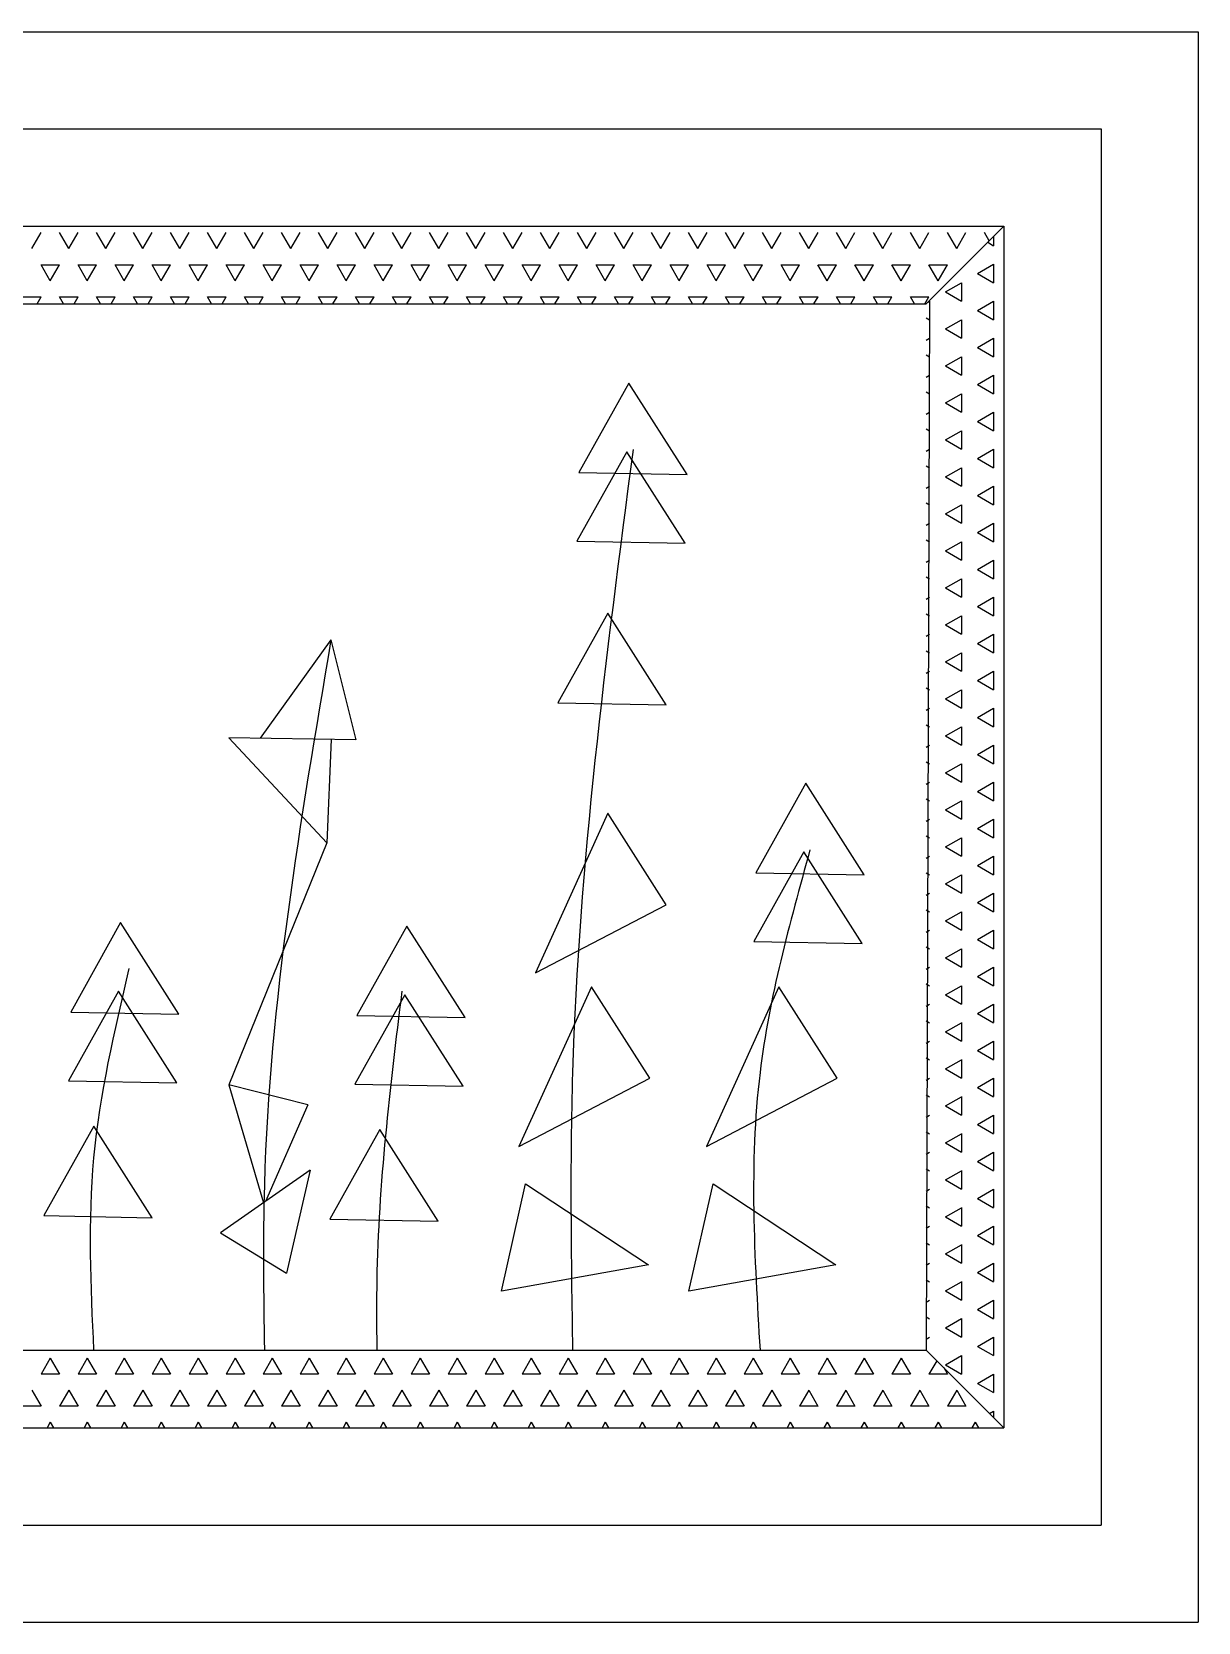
# Model space of a CAD drawing. Header units: inches. Extents: x 3 to 45, y 10.7 to 35.5.
# Drawn here: x 6.172 to 6.691, y 17.301 to 18.009 of the extents above; entities that cross this region are included whole.
import ezdxf

# ---------------------------------------------------------------- set-up
doc = ezdxf.new("R2010")
doc.units = ezdxf.units.IN
doc.header["$MEASUREMENT"] = 0
doc.layers.add('02', color=2, linetype='Continuous')
doc.layers.add('1', color=1, linetype='Continuous')

msp = doc.modelspace()

# ---------------------------------------------------------------- linework, layer by layer
at = {"layer": '02'}
for p, q in [((5.7078, 17.96569), (6.64802, 17.96569)), ((6.64802, 17.96569), (6.64802, 17.34459)), ((6.57026, 17.88793), (6.60482, 17.92249)), ((6.17232, 17.91243), (6.17644, 17.91955)), ((6.18878, 17.91243), (6.18466, 17.91955)), ((6.18878, 17.91243), (6.1929, 17.91955)), ((6.20523, 17.91243), (6.20112, 17.91955)), ((6.20524, 17.91243), (6.20936, 17.91955)), ((6.22169, 17.91243), (6.21758, 17.91955)), ((6.2217, 17.91243), (6.22582, 17.91955)), ((6.23815, 17.91243), (6.23404, 17.91955)), ((6.23816, 17.91243), (6.24228, 17.91955)), ((6.25461, 17.91243), (6.2505, 17.91955)), ((6.25462, 17.91243), (6.25874, 17.91955)), ((6.27107, 17.91243), (6.26696, 17.91955)), ((6.27108, 17.91243), (6.27519, 17.91955)), ((6.28753, 17.91243), (6.28342, 17.91955)), ((6.28754, 17.91243), (6.29165, 17.91955)), ((6.30399, 17.91243), (6.29988, 17.91955)), ((6.304, 17.91243), (6.30811, 17.91955)), ((6.32045, 17.91243), (6.31633, 17.91955)), ((6.32046, 17.91243), (6.32457, 17.91955)), ((6.33691, 17.91243), (6.33279, 17.91955)), ((6.33692, 17.91243), (6.34103, 17.91955)), ((6.35337, 17.91243), (6.34925, 17.91955)), ((6.35338, 17.91243), (6.35749, 17.91955)), ((6.36983, 17.91243), (6.36571, 17.91955)), ((6.36983, 17.91243), (6.37395, 17.91955)), ((6.38629, 17.91243), (6.38217, 17.91955)), ((6.38629, 17.91243), (6.39041, 17.91955)), ((6.40275, 17.91243), (6.39863, 17.91955)), ((6.40275, 17.91243), (6.40687, 17.91955)), ((6.4192, 17.91243), (6.41509, 17.91955)), ((6.41921, 17.91243), (6.42333, 17.91955)), ((6.43566, 17.91243), (6.43155, 17.91955)), ((6.43567, 17.91243), (6.43979, 17.91955)), ((6.45212, 17.91243), (6.44801, 17.91955)), ((6.45213, 17.91243), (6.45625, 17.91955)), ((6.46858, 17.91243), (6.46447, 17.91955)), ((6.46859, 17.91243), (6.4727, 17.91955)), ((6.48504, 17.91243), (6.48093, 17.91955)), ((6.48505, 17.91243), (6.48916, 17.91955)), ((6.5015, 17.91243), (6.49739, 17.91955)), ((6.50151, 17.91243), (6.50562, 17.91955)), ((6.51796, 17.91243), (6.51384, 17.91955)), ((6.51797, 17.91243), (6.52208, 17.91955)), ((6.53442, 17.91243), (6.5303, 17.91955)), ((6.53443, 17.91243), (6.53854, 17.91955)), ((6.55088, 17.91243), (6.54676, 17.91955)), ((6.55089, 17.91243), (6.555, 17.91955)), ((6.56734, 17.91243), (6.56322, 17.91955)), ((6.56735, 17.91243), (6.57146, 17.91955)), ((6.5838, 17.91243), (6.57968, 17.91955)), ((6.5838, 17.91243), (6.58792, 17.91955)), ((6.59824, 17.91591), (6.59614, 17.91955)), ((6.59757, 17.91524), (6.60018, 17.91373)), ((6.60018, 17.91786), (6.60018, 17.91374)), ((6.18055, 17.89817), (6.17643, 17.9053)), ((6.17644, 17.90529), (6.18467, 17.90529)), ((6.18055, 17.89817), (6.18467, 17.9053)), ((6.19701, 17.89817), (6.19289, 17.9053)), ((6.19289, 17.90529), (6.20112, 17.90529)), ((6.19701, 17.89817), (6.20113, 17.9053)), ((6.21346, 17.89817), (6.20935, 17.9053)), ((6.20935, 17.90529), (6.21758, 17.90529)), ((6.21347, 17.89817), (6.21759, 17.9053)), ((6.22992, 17.89817), (6.22581, 17.9053)), ((6.22581, 17.90529), (6.23404, 17.90529)), ((6.22993, 17.89817), (6.23405, 17.9053)), ((6.24638, 17.89817), (6.24227, 17.9053)), ((6.24227, 17.90529), (6.2505, 17.90529)), ((6.24639, 17.89817), (6.25051, 17.9053)), ((6.26284, 17.89817), (6.25873, 17.9053)), ((6.25873, 17.90529), (6.26696, 17.90529)), ((6.26285, 17.89817), (6.26696, 17.9053)), ((6.2793, 17.89817), (6.27519, 17.9053)), ((6.27519, 17.90529), (6.28342, 17.90529)), ((6.27931, 17.89817), (6.28342, 17.9053)), ((6.29576, 17.89817), (6.29165, 17.9053)), ((6.29165, 17.90529), (6.29988, 17.90529)), ((6.29577, 17.89817), (6.29988, 17.9053)), ((6.31222, 17.89817), (6.3081, 17.9053)), ((6.30811, 17.90529), (6.31634, 17.90529)), ((6.31223, 17.89817), (6.31634, 17.9053)), ((6.32868, 17.89817), (6.32456, 17.9053)), ((6.32457, 17.90529), (6.3328, 17.90529)), ((6.32869, 17.89817), (6.3328, 17.9053)), ((6.34514, 17.89817), (6.34102, 17.9053)), ((6.34103, 17.90529), (6.34926, 17.90529)), ((6.34515, 17.89817), (6.34926, 17.9053)), ((6.3616, 17.89817), (6.35748, 17.9053)), ((6.35749, 17.90529), (6.36572, 17.90529)), ((6.36161, 17.89817), (6.36572, 17.9053)), ((6.37806, 17.89817), (6.37394, 17.9053)), ((6.37395, 17.90529), (6.38218, 17.90529)), ((6.37806, 17.89817), (6.38218, 17.9053)), ((6.39452, 17.89817), (6.3904, 17.9053)), ((6.39041, 17.90529), (6.39863, 17.90529)), ((6.39452, 17.89817), (6.39864, 17.9053)), ((6.41097, 17.89817), (6.40686, 17.9053)), ((6.40686, 17.90529), (6.41509, 17.90529)), ((6.41098, 17.89817), (6.4151, 17.9053)), ((6.42743, 17.89817), (6.42332, 17.9053)), ((6.42332, 17.90529), (6.43155, 17.90529)), ((6.42744, 17.89817), (6.43156, 17.9053)), ((6.44389, 17.89817), (6.43978, 17.9053)), ((6.43978, 17.90529), (6.44801, 17.90529)), ((6.4439, 17.89817), (6.44802, 17.9053)), ((6.46035, 17.89817), (6.45624, 17.9053)), ((6.45624, 17.90529), (6.46447, 17.90529)), ((6.46036, 17.89817), (6.46448, 17.9053)), ((6.47681, 17.89817), (6.4727, 17.9053)), ((6.4727, 17.90529), (6.48093, 17.90529)), ((6.47682, 17.89817), (6.48093, 17.9053)), ((6.49327, 17.89817), (6.48916, 17.9053)), ((6.48916, 17.90529), (6.49739, 17.90529)), ((6.49328, 17.89817), (6.49739, 17.9053)), ((6.50973, 17.89817), (6.50562, 17.9053)), ((6.50562, 17.90529), (6.51385, 17.90529)), ((6.50974, 17.89817), (6.51385, 17.9053)), ((6.52619, 17.89817), (6.52207, 17.9053)), ((6.52208, 17.90529), (6.53031, 17.90529)), ((6.5262, 17.89817), (6.53031, 17.9053)), ((6.54265, 17.89817), (6.53853, 17.9053)), ((6.53854, 17.90529), (6.54677, 17.90529)), ((6.54266, 17.89817), (6.54677, 17.9053)), ((6.55911, 17.89817), (6.55499, 17.9053)), ((6.555, 17.90529), (6.56323, 17.90529)), ((6.55912, 17.89817), (6.56323, 17.9053)), ((6.57557, 17.89817), (6.57145, 17.9053)), ((6.57146, 17.90529), (6.57969, 17.90529)), ((6.57557, 17.89817), (6.57969, 17.9053)), ((6.59305, 17.90139), (6.60018, 17.89727)), ((6.59306, 17.90139), (6.60019, 17.9055)), ((6.60018, 17.90551), (6.60018, 17.89728)), ((6.5788, 17.89316), (6.58593, 17.88904)), ((6.57881, 17.89316), (6.58593, 17.89727)), ((6.58593, 17.89728), (6.58593, 17.88905)), ((5.78556, 17.88793), (6.57026, 17.88793)), ((6.16821, 17.89104), (6.17644, 17.89104)), ((6.17464, 17.88793), (6.17644, 17.89105)), ((6.18646, 17.88793), (6.18466, 17.89105)), ((6.18467, 17.89104), (6.19289, 17.89104)), ((6.1911, 17.88793), (6.1929, 17.89105)), ((6.20292, 17.88793), (6.20112, 17.89105)), ((6.20112, 17.89104), (6.20935, 17.89104)), ((6.20756, 17.88793), (6.20936, 17.89105)), ((6.21938, 17.88793), (6.21758, 17.89105)), ((6.21758, 17.89104), (6.22581, 17.89104)), ((6.22402, 17.88793), (6.22582, 17.89105)), ((6.23584, 17.88793), (6.23404, 17.89105)), ((6.23404, 17.89104), (6.24227, 17.89104)), ((6.24048, 17.88793), (6.24228, 17.89105)), ((6.2523, 17.88793), (6.2505, 17.89105)), ((6.2505, 17.89104), (6.25873, 17.89104)), ((6.25694, 17.88793), (6.25874, 17.89105)), ((6.26875, 17.88793), (6.26696, 17.89105)), ((6.26696, 17.89104), (6.27519, 17.89104)), ((6.2734, 17.88793), (6.27519, 17.89105)), ((6.28521, 17.88793), (6.28342, 17.89105)), ((6.28342, 17.89104), (6.29165, 17.89104)), ((6.28986, 17.88793), (6.29165, 17.89105)), ((6.30167, 17.88793), (6.29988, 17.89105)), ((6.29988, 17.89104), (6.30811, 17.89104)), ((6.30631, 17.88793), (6.30811, 17.89105)), ((6.31813, 17.88793), (6.31633, 17.89105)), ((6.31634, 17.89104), (6.32457, 17.89104)), ((6.32277, 17.88793), (6.32457, 17.89105)), ((6.33459, 17.88793), (6.33279, 17.89105)), ((6.3328, 17.89104), (6.34103, 17.89104)), ((6.33923, 17.88793), (6.34103, 17.89105)), ((6.35105, 17.88793), (6.34925, 17.89105)), ((6.34926, 17.89104), (6.35749, 17.89104)), ((6.35569, 17.88793), (6.35749, 17.89105)), ((6.36751, 17.88793), (6.36571, 17.89105)), ((6.36572, 17.89104), (6.37395, 17.89104)), ((6.37215, 17.88793), (6.37395, 17.89105)), ((6.38397, 17.88793), (6.38217, 17.89105)), ((6.38218, 17.89104), (6.39041, 17.89104)), ((6.38861, 17.88793), (6.39041, 17.89105)), ((6.40043, 17.88793), (6.39863, 17.89105)), ((6.39863, 17.89104), (6.40686, 17.89104)), ((6.40507, 17.88793), (6.40687, 17.89105)), ((6.41689, 17.88793), (6.41509, 17.89105)), ((6.41509, 17.89104), (6.42332, 17.89104)), ((6.42153, 17.88793), (6.42333, 17.89105)), ((6.43335, 17.88793), (6.43155, 17.89105)), ((6.43155, 17.89104), (6.43978, 17.89104)), ((6.43799, 17.88793), (6.43979, 17.89105)), ((6.44981, 17.88793), (6.44801, 17.89105)), ((6.44801, 17.89104), (6.45624, 17.89104)), ((6.45445, 17.88793), (6.45625, 17.89105)), ((6.46627, 17.88793), (6.46447, 17.89105)), ((6.46447, 17.89104), (6.4727, 17.89104)), ((6.47091, 17.88793), (6.4727, 17.89105)), ((6.48272, 17.88793), (6.48093, 17.89105)), ((6.48093, 17.89104), (6.48916, 17.89104)), ((6.48737, 17.88793), (6.48916, 17.89105)), ((6.49918, 17.88793), (6.49739, 17.89105)), ((6.49739, 17.89104), (6.50562, 17.89104)), ((6.50382, 17.88793), (6.50562, 17.89105)), ((6.51564, 17.88793), (6.51384, 17.89105)), ((6.51385, 17.89104), (6.52208, 17.89104)), ((6.52028, 17.88793), (6.52208, 17.89105)), ((6.5321, 17.88793), (6.5303, 17.89105)), ((6.53031, 17.89104), (6.53854, 17.89104)), ((6.53674, 17.88793), (6.53854, 17.89105)), ((6.54856, 17.88793), (6.54676, 17.89105)), ((6.54677, 17.89104), (6.555, 17.89104)), ((6.5532, 17.88793), (6.555, 17.89105)), ((6.56502, 17.88793), (6.56322, 17.89105)), ((6.56323, 17.89104), (6.57146, 17.89104)), ((6.56966, 17.88793), (6.57146, 17.89105)), ((6.57168, 17.88905), (6.57026, 17.42235)), ((6.57095, 17.88862), (6.57168, 17.88904)), ((6.59306, 17.88493), (6.60019, 17.88904)), ((6.60018, 17.88905), (6.60018, 17.88082)), ((6.57026, 17.88163), (6.57167, 17.88081)), ((6.57881, 17.8767), (6.58593, 17.88081)), ((6.58593, 17.88082), (6.58593, 17.87259)), ((6.59305, 17.88493), (6.60018, 17.88081)), ((6.57026, 17.87176), (6.57168, 17.87258)), ((6.5788, 17.8767), (6.58593, 17.87258)), ((6.59306, 17.86847), (6.60019, 17.87258)), ((6.60018, 17.87259), (6.60018, 17.86436)), ((6.57026, 17.86517), (6.57167, 17.86435)), ((6.59305, 17.86847), (6.60018, 17.86435)), ((6.5788, 17.86024), (6.58593, 17.85612)), ((6.57881, 17.86024), (6.58593, 17.86435)), ((6.58593, 17.86436), (6.58593, 17.85613)), ((6.43794, 17.85265), (6.41571, 17.81285)), ((6.46388, 17.81192), (6.43794, 17.85265)), ((6.57026, 17.8553), (6.57168, 17.85612)), ((6.59305, 17.85201), (6.60018, 17.84789)), ((6.59306, 17.85201), (6.60019, 17.85612)), ((6.60018, 17.85613), (6.60018, 17.8479)), ((6.57026, 17.84871), (6.57167, 17.84789)), ((6.5788, 17.84378), (6.58593, 17.83967)), ((6.57881, 17.84378), (6.58593, 17.84789)), ((6.58593, 17.8479), (6.58593, 17.83967)), ((6.57026, 17.83884), (6.57168, 17.83967)), ((6.59306, 17.83555), (6.60019, 17.83967)), ((6.60018, 17.83967), (6.60018, 17.83144)), ((6.57026, 17.83225), (6.57167, 17.83144)), ((6.57881, 17.82732), (6.58593, 17.83144)), ((6.58593, 17.83144), (6.58593, 17.82321)), ((6.59305, 17.83555), (6.60018, 17.83144)), ((6.43702, 17.8221), (6.41478, 17.7823)), ((6.46295, 17.78137), (6.43702, 17.8221)), ((6.57026, 17.82238), (6.57168, 17.82321)), ((6.5788, 17.82732), (6.58593, 17.82321)), ((6.59306, 17.81909), (6.60019, 17.82321)), ((6.60018, 17.82321), (6.60018, 17.81498)), ((6.57026, 17.81579), (6.57167, 17.81498)), ((6.57881, 17.81086), (6.58593, 17.81498)), ((6.58593, 17.81498), (6.58593, 17.80675)), ((6.59305, 17.81909), (6.60018, 17.81498)), ((6.41571, 17.81285), (6.46388, 17.81192)), ((6.5788, 17.81086), (6.58593, 17.80675)), ((6.57026, 17.80593), (6.57168, 17.80675)), ((6.59305, 17.80263), (6.60018, 17.79852)), ((6.59306, 17.80263), (6.60019, 17.80675)), ((6.60018, 17.80675), (6.60018, 17.79852)), ((6.57026, 17.79933), (6.57167, 17.79852)), ((6.5788, 17.7944), (6.58593, 17.79029)), ((6.57881, 17.7944), (6.58593, 17.79852)), ((6.58593, 17.79852), (6.58593, 17.79029)), ((6.57026, 17.78947), (6.57168, 17.79029)), ((6.59306, 17.78617), (6.60019, 17.79029)), ((6.60018, 17.79029), (6.60018, 17.78206)), ((6.41478, 17.7823), (6.46295, 17.78137)), ((6.57026, 17.78287), (6.57167, 17.78206)), ((6.57881, 17.77794), (6.58593, 17.78206)), ((6.58593, 17.78206), (6.58593, 17.77384)), ((6.59305, 17.78617), (6.60018, 17.78206)), ((6.57026, 17.77301), (6.57168, 17.77383)), ((6.5788, 17.77794), (6.58593, 17.77383)), ((6.59306, 17.76971), (6.60019, 17.77383)), ((6.60018, 17.77384), (6.60018, 17.76561)), ((6.57026, 17.76642), (6.57167, 17.7656)), ((6.57881, 17.76148), (6.58593, 17.7656)), ((6.58593, 17.76561), (6.58593, 17.75738)), ((6.59305, 17.76971), (6.60018, 17.7656)), ((6.5788, 17.76148), (6.58593, 17.75737)), ((6.57026, 17.75655), (6.57168, 17.75737)), ((6.59305, 17.75325), (6.60018, 17.74914)), ((6.59306, 17.75325), (6.60019, 17.75737)), ((6.60018, 17.75738), (6.60018, 17.74915)), ((6.42854, 17.75022), (6.40631, 17.71042)), ((6.45448, 17.70949), (6.42854, 17.75022)), ((6.57026, 17.74996), (6.57167, 17.74914)), ((6.5788, 17.74502), (6.58593, 17.74091)), ((6.57881, 17.74502), (6.58593, 17.74914)), ((6.58593, 17.74915), (6.58593, 17.74092)), ((6.30542, 17.73835), (6.27392, 17.69462)), ((6.30542, 17.73835), (6.31653, 17.69392)), ((6.57026, 17.74009), (6.57168, 17.74091)), ((6.59306, 17.7368), (6.60019, 17.74091)), ((6.60018, 17.74092), (6.60018, 17.73269)), ((6.57026, 17.7335), (6.57167, 17.73268)), ((6.57881, 17.72857), (6.58593, 17.73268)), ((6.58593, 17.73269), (6.58593, 17.72446)), ((6.59305, 17.7368), (6.60018, 17.73268)), ((6.57026, 17.72363), (6.57168, 17.72445)), ((6.5788, 17.72857), (6.58593, 17.72445)), ((6.59306, 17.72034), (6.60019, 17.72445)), ((6.60018, 17.72446), (6.60018, 17.71623)), ((6.57026, 17.71704), (6.57167, 17.71622)), ((6.57881, 17.71211), (6.58593, 17.71622)), ((6.58593, 17.71623), (6.58593, 17.708)), ((6.59305, 17.72034), (6.60018, 17.71622)), ((6.40631, 17.71042), (6.45448, 17.70949)), ((6.5788, 17.71211), (6.58593, 17.70799)), ((6.57026, 17.70717), (6.57168, 17.70799)), ((6.59305, 17.70388), (6.60018, 17.69976)), ((6.59306, 17.70388), (6.60019, 17.70799)), ((6.60018, 17.708), (6.60018, 17.69977)), ((6.26003, 17.69484), (6.3035, 17.64814)), ((6.31653, 17.69392), (6.26003, 17.69484)), ((6.57026, 17.70058), (6.57167, 17.69976)), ((6.5788, 17.69565), (6.58593, 17.69153)), ((6.57881, 17.69565), (6.58593, 17.69976)), ((6.58593, 17.69977), (6.58593, 17.69154)), ((6.30547, 17.6941), (6.3035, 17.64814)), ((6.57026, 17.69071), (6.57168, 17.69153)), ((6.59306, 17.68742), (6.60019, 17.69153)), ((6.60018, 17.69154), (6.60018, 17.68331)), ((6.57026, 17.68412), (6.57167, 17.6833)), ((6.57881, 17.67919), (6.58593, 17.6833)), ((6.58593, 17.68331), (6.58593, 17.67508)), ((6.59305, 17.68742), (6.60018, 17.6833)), ((6.51667, 17.67461), (6.49444, 17.6348)), ((6.54261, 17.63388), (6.51667, 17.67461)), ((6.57026, 17.67425), (6.57168, 17.67507)), ((6.5788, 17.67919), (6.58593, 17.67507)), ((6.59306, 17.67096), (6.60019, 17.67507)), ((6.60018, 17.67508), (6.60018, 17.66685)), ((6.57026, 17.66766), (6.57167, 17.66684)), ((6.57881, 17.66273), (6.58593, 17.66684)), ((6.58593, 17.66685), (6.58593, 17.65862)), ((6.59305, 17.67096), (6.60018, 17.66684)), ((6.42863, 17.66127), (6.39641, 17.59025)), ((6.45456, 17.62054), (6.42863, 17.66127)), ((6.5788, 17.66273), (6.58593, 17.65861)), ((6.57026, 17.65779), (6.57168, 17.65861)), ((6.59305, 17.6545), (6.60018, 17.65038)), ((6.59306, 17.6545), (6.60019, 17.65861)), ((6.60018, 17.65862), (6.60018, 17.65039)), ((6.3035, 17.64814), (6.26003, 17.54039)), ((6.57026, 17.6512), (6.57167, 17.65038)), ((6.5788, 17.64627), (6.58593, 17.64215)), ((6.57881, 17.64627), (6.58593, 17.65038)), ((6.58593, 17.65039), (6.58593, 17.64216)), ((6.51575, 17.64406), (6.49351, 17.60426)), ((6.54168, 17.60333), (6.51575, 17.64406)), ((6.57026, 17.64133), (6.57168, 17.64216)), ((6.59306, 17.63804), (6.60019, 17.64216)), ((6.60018, 17.64216), (6.60018, 17.63393)), ((6.49444, 17.6348), (6.54261, 17.63388)), ((6.57026, 17.63474), (6.57167, 17.63393)), ((6.57881, 17.62981), (6.58593, 17.63393)), ((6.58593, 17.63393), (6.58593, 17.6257)), ((6.59305, 17.63804), (6.60018, 17.63393)), ((6.57026, 17.62487), (6.57168, 17.6257)), ((6.5788, 17.62981), (6.58593, 17.6257)), ((6.59306, 17.62158), (6.60019, 17.6257)), ((6.60018, 17.6257), (6.60018, 17.61747)), ((6.39641, 17.59025), (6.45456, 17.62054)), ((6.57026, 17.61828), (6.57167, 17.61747)), ((6.57881, 17.61335), (6.58593, 17.61747)), ((6.58593, 17.61747), (6.58593, 17.60924)), ((6.59305, 17.62158), (6.60018, 17.61747)), ((6.21185, 17.61259), (6.18962, 17.57278)), ((6.23779, 17.57186), (6.21185, 17.61259)), ((6.33915, 17.61106), (6.31692, 17.57126)), ((6.36509, 17.57033), (6.33915, 17.61106)), ((6.5788, 17.61335), (6.58593, 17.60924)), ((6.49351, 17.60426), (6.54168, 17.60333)), ((6.57026, 17.60842), (6.57168, 17.60924)), ((6.59305, 17.60512), (6.60018, 17.60101)), ((6.59306, 17.60512), (6.60019, 17.60924)), ((6.60018, 17.60924), (6.60018, 17.60101)), ((6.57026, 17.60182), (6.57167, 17.60101)), ((6.5788, 17.59689), (6.58593, 17.59278)), ((6.57881, 17.59689), (6.58593, 17.60101)), ((6.58593, 17.60101), (6.58593, 17.59278)), ((6.57026, 17.59196), (6.57168, 17.59278)), ((6.59305, 17.58866), (6.60018, 17.58455)), ((6.59306, 17.58866), (6.60019, 17.59278)), ((6.60018, 17.59278), (6.60018, 17.58455)), ((6.21093, 17.58204), (6.1887, 17.54224)), ((6.23687, 17.54131), (6.21093, 17.58204)), ((6.42127, 17.58407), (6.38906, 17.51305)), ((6.44721, 17.54334), (6.42127, 17.58407)), ((6.50469, 17.58407), (6.47248, 17.51305)), ((6.53062, 17.54334), (6.50469, 17.58407)), ((6.57026, 17.58536), (6.57167, 17.58455)), ((6.57881, 17.58043), (6.58593, 17.58455)), ((6.58593, 17.58455), (6.58593, 17.57632)), ((6.33822, 17.58051), (6.31599, 17.54071)), ((6.36416, 17.53979), (6.33822, 17.58051)), ((6.57026, 17.5755), (6.57168, 17.57632)), ((6.5788, 17.58043), (6.58593, 17.57632)), ((6.59306, 17.5722), (6.60019, 17.57632)), ((6.60018, 17.57632), (6.60018, 17.5681)), ((6.18962, 17.57278), (6.23779, 17.57186)), ((6.31692, 17.57126), (6.36509, 17.57033)), ((6.57026, 17.5689), (6.57167, 17.56809)), ((6.57881, 17.56397), (6.58593, 17.56809)), ((6.58593, 17.5681), (6.58593, 17.55987)), ((6.59305, 17.5722), (6.60018, 17.56809)), ((6.5788, 17.56397), (6.58593, 17.55986)), ((6.57026, 17.55904), (6.57168, 17.55986)), ((6.59305, 17.55574), (6.60018, 17.55163)), ((6.59306, 17.55574), (6.60019, 17.55986)), ((6.60018, 17.55987), (6.60018, 17.55164)), ((6.57026, 17.55245), (6.57167, 17.55163)), ((6.5788, 17.54751), (6.58593, 17.5434)), ((6.57881, 17.54751), (6.58593, 17.55163)), ((6.58593, 17.55164), (6.58593, 17.54341)), ((6.1887, 17.54224), (6.23687, 17.54131)), ((6.26003, 17.54039), (6.27535, 17.48793)), ((6.29518, 17.53156), (6.26003, 17.54039)), ((6.31599, 17.54071), (6.36416, 17.53979)), ((6.38906, 17.51305), (6.44721, 17.54334)), ((6.47248, 17.51305), (6.53062, 17.54334)), ((6.57026, 17.54258), (6.57168, 17.5434)), ((6.59305, 17.53928), (6.60018, 17.53517)), ((6.59306, 17.53929), (6.60019, 17.5434)), ((6.60018, 17.54341), (6.60018, 17.53518)), ((6.57026, 17.53599), (6.57167, 17.53517)), ((6.57881, 17.53106), (6.58593, 17.53517)), ((6.58593, 17.53518), (6.58593, 17.52695)), ((6.29518, 17.53156), (6.27624, 17.48855)), ((6.57026, 17.52612), (6.57168, 17.52694)), ((6.5788, 17.53106), (6.58593, 17.52694)), ((6.59306, 17.52283), (6.60019, 17.52694)), ((6.60018, 17.52695), (6.60018, 17.51872)), ((6.19987, 17.52205), (6.17764, 17.48225)), ((6.22581, 17.48132), (6.19987, 17.52205)), ((6.32716, 17.52052), (6.30493, 17.48072)), ((6.3531, 17.47979), (6.32716, 17.52052)), ((6.57026, 17.51953), (6.57167, 17.51871)), ((6.57881, 17.5146), (6.58593, 17.51871)), ((6.58593, 17.51872), (6.58593, 17.51049)), ((6.59305, 17.52283), (6.60018, 17.51871)), ((6.5788, 17.5146), (6.58593, 17.51048)), ((6.57026, 17.50966), (6.57168, 17.51048)), ((6.59305, 17.50637), (6.60018, 17.50225)), ((6.59306, 17.50637), (6.60019, 17.51048)), ((6.60018, 17.51049), (6.60018, 17.50226)), ((6.29615, 17.50243), (6.25632, 17.47466)), ((6.29615, 17.50243), (6.28563, 17.45664)), ((6.57026, 17.50307), (6.57167, 17.50225)), ((6.5788, 17.49814), (6.58593, 17.49402)), ((6.57881, 17.49814), (6.58593, 17.50225)), ((6.58593, 17.50226), (6.58593, 17.49403)), ((6.38125, 17.44865), (6.39199, 17.49646)), ((6.39199, 17.49646), (6.44666, 17.46036)), ((6.46466, 17.44865), (6.4754, 17.49646)), ((6.4754, 17.49646), (6.53008, 17.46036)), ((6.57026, 17.4932), (6.57168, 17.49402)), ((6.59305, 17.48991), (6.60018, 17.48579)), ((6.59306, 17.48991), (6.60019, 17.49402)), ((6.60018, 17.49403), (6.60018, 17.4858)), ((6.57026, 17.48661), (6.57167, 17.48579)), ((6.57881, 17.48168), (6.58593, 17.48579)), ((6.58593, 17.4858), (6.58593, 17.47757)), ((6.17764, 17.48225), (6.22581, 17.48132)), ((6.30493, 17.48072), (6.3531, 17.47979)), ((6.57026, 17.47674), (6.57168, 17.47756)), ((6.5788, 17.48168), (6.58593, 17.47756)), ((6.59306, 17.47345), (6.60019, 17.47756)), ((6.60018, 17.47757), (6.60018, 17.46934)), ((6.25632, 17.47466), (6.28563, 17.45664)), ((6.57026, 17.47015), (6.57167, 17.46933)), ((6.57881, 17.46522), (6.58593, 17.46933)), ((6.58593, 17.46934), (6.58593, 17.46111)), ((6.59305, 17.47345), (6.60018, 17.46933)), ((6.5788, 17.46522), (6.58593, 17.4611)), ((6.44666, 17.46036), (6.38125, 17.44865)), ((6.53008, 17.46036), (6.46466, 17.44865)), ((6.57026, 17.46028), (6.57168, 17.4611)), ((6.59305, 17.45699), (6.60018, 17.45287)), ((6.59306, 17.45699), (6.60019, 17.4611)), ((6.60018, 17.46111), (6.60018, 17.45288)), ((6.57026, 17.45369), (6.57167, 17.45287)), ((6.5788, 17.44876), (6.58593, 17.44464)), ((6.57881, 17.44876), (6.58593, 17.45287)), ((6.58593, 17.45288), (6.58593, 17.44465)), ((6.57026, 17.44382), (6.57168, 17.44464)), ((6.59305, 17.44053), (6.60018, 17.43641)), ((6.59306, 17.44053), (6.60019, 17.44464)), ((6.60018, 17.44465), (6.60018, 17.43642)), ((6.57026, 17.43723), (6.57167, 17.43641)), ((6.57881, 17.4323), (6.58593, 17.43642)), ((6.58593, 17.43642), (6.58593, 17.42819)), ((6.57026, 17.42736), (6.57168, 17.42819)), ((6.5788, 17.4323), (6.58593, 17.42819)), ((6.59306, 17.42407), (6.60019, 17.42819)), ((6.60018, 17.42819), (6.60018, 17.41996)), ((5.78556, 17.42235), (6.57026, 17.42235)), ((6.18055, 17.41881), (6.17644, 17.41168)), ((6.18055, 17.41881), (6.18466, 17.41168)), ((6.19701, 17.41881), (6.1929, 17.41168)), ((6.19701, 17.41881), (6.20112, 17.41168)), ((6.21347, 17.41881), (6.20936, 17.41168)), ((6.21346, 17.41881), (6.21758, 17.41168)), ((6.22993, 17.41881), (6.22582, 17.41168)), ((6.22992, 17.41881), (6.23404, 17.41168)), ((6.24639, 17.41881), (6.24228, 17.41168)), ((6.24638, 17.41881), (6.2505, 17.41168)), ((6.26285, 17.41881), (6.25874, 17.41168)), ((6.26284, 17.41881), (6.26696, 17.41168)), ((6.27931, 17.41881), (6.27519, 17.41168)), ((6.2793, 17.41881), (6.28342, 17.41168)), ((6.29577, 17.41881), (6.29165, 17.41168)), ((6.29576, 17.41881), (6.29988, 17.41168)), ((6.31223, 17.41881), (6.30811, 17.41168)), ((6.31222, 17.41881), (6.31633, 17.41168)), ((6.32869, 17.41881), (6.32457, 17.41168)), ((6.32868, 17.41881), (6.33279, 17.41168)), ((6.34515, 17.41881), (6.34103, 17.41168)), ((6.34514, 17.41881), (6.34925, 17.41168)), ((6.36161, 17.41881), (6.35749, 17.41168)), ((6.3616, 17.41881), (6.36571, 17.41168)), ((6.37806, 17.41881), (6.37395, 17.41168)), ((6.37806, 17.41881), (6.38217, 17.41168)), ((6.39452, 17.41881), (6.39041, 17.41168)), ((6.39452, 17.41881), (6.39863, 17.41168)), ((6.41098, 17.41881), (6.40687, 17.41168)), ((6.41097, 17.41881), (6.41509, 17.41168)), ((6.42744, 17.41881), (6.42333, 17.41168)), ((6.42743, 17.41881), (6.43155, 17.41168)), ((6.4439, 17.41881), (6.43979, 17.41168)), ((6.44389, 17.41881), (6.44801, 17.41168)), ((6.46036, 17.41881), (6.45625, 17.41168)), ((6.46035, 17.41881), (6.46447, 17.41168)), ((6.47682, 17.41881), (6.4727, 17.41168)), ((6.47681, 17.41881), (6.48093, 17.41168)), ((6.49328, 17.41881), (6.48916, 17.41168)), ((6.49327, 17.41881), (6.49739, 17.41168)), ((6.50974, 17.41881), (6.50562, 17.41168)), ((6.50973, 17.41881), (6.51384, 17.41168)), ((6.5262, 17.41881), (6.52208, 17.41168)), ((6.52619, 17.41881), (6.5303, 17.41168)), ((6.54266, 17.41881), (6.53854, 17.41168)), ((6.54265, 17.41881), (6.54676, 17.41168)), ((6.55912, 17.41881), (6.555, 17.41168)), ((6.55911, 17.41881), (6.56322, 17.41168)), ((6.57026, 17.42235), (6.60482, 17.38779)), ((6.57881, 17.41584), (6.58593, 17.41996)), ((6.58593, 17.41996), (6.58593, 17.41173)), ((6.59305, 17.42407), (6.60018, 17.41996)), ((6.18467, 17.41168), (6.17644, 17.41168)), ((6.20112, 17.41168), (6.19289, 17.41168)), ((6.21758, 17.41168), (6.20935, 17.41168)), ((6.23404, 17.41168), (6.22581, 17.41168)), ((6.2505, 17.41168), (6.24227, 17.41168)), ((6.26696, 17.41168), (6.25873, 17.41168)), ((6.28342, 17.41168), (6.27519, 17.41168)), ((6.29988, 17.41168), (6.29165, 17.41168)), ((6.31634, 17.41168), (6.30811, 17.41168)), ((6.3328, 17.41168), (6.32457, 17.41168)), ((6.34926, 17.41168), (6.34103, 17.41168)), ((6.36572, 17.41168), (6.35749, 17.41168)), ((6.38218, 17.41168), (6.37395, 17.41168)), ((6.39863, 17.41168), (6.39041, 17.41168)), ((6.41509, 17.41168), (6.40686, 17.41168)), ((6.43155, 17.41168), (6.42332, 17.41168)), ((6.44801, 17.41168), (6.43978, 17.41168)), ((6.46447, 17.41168), (6.45624, 17.41168)), ((6.48093, 17.41168), (6.4727, 17.41168)), ((6.49739, 17.41168), (6.48916, 17.41168)), ((6.51385, 17.41168), (6.50562, 17.41168)), ((6.53031, 17.41168), (6.52208, 17.41168)), ((6.54677, 17.41168), (6.53854, 17.41168)), ((6.56323, 17.41168), (6.555, 17.41168)), ((6.57492, 17.41768), (6.57146, 17.41168)), ((6.57969, 17.41168), (6.57146, 17.41168)), ((6.57799, 17.41462), (6.57968, 17.41168)), ((6.5788, 17.41584), (6.58593, 17.41173)), ((6.59306, 17.40761), (6.60019, 17.41173)), ((6.60018, 17.41173), (6.60018, 17.4035)), ((6.59305, 17.40761), (6.60018, 17.4035)), ((6.17232, 17.40456), (6.17643, 17.39743)), ((6.18878, 17.40456), (6.18467, 17.39743)), ((6.18878, 17.40456), (6.19289, 17.39743)), ((6.20524, 17.40456), (6.20113, 17.39743)), ((6.20523, 17.40456), (6.20935, 17.39743)), ((6.2217, 17.40456), (6.21759, 17.39743)), ((6.22169, 17.40456), (6.22581, 17.39743)), ((6.23816, 17.40456), (6.23405, 17.39743)), ((6.23815, 17.40456), (6.24227, 17.39743)), ((6.25462, 17.40456), (6.25051, 17.39743)), ((6.25461, 17.40456), (6.25873, 17.39743)), ((6.27108, 17.40456), (6.26696, 17.39743)), ((6.27107, 17.40456), (6.27519, 17.39743)), ((6.28754, 17.40456), (6.28342, 17.39743)), ((6.28753, 17.40456), (6.29165, 17.39743)), ((6.304, 17.40456), (6.29988, 17.39743)), ((6.30399, 17.40456), (6.3081, 17.39743)), ((6.32046, 17.40456), (6.31634, 17.39743)), ((6.32045, 17.40456), (6.32456, 17.39743)), ((6.33692, 17.40456), (6.3328, 17.39743)), ((6.33691, 17.40456), (6.34102, 17.39743)), ((6.35338, 17.40456), (6.34926, 17.39743)), ((6.35337, 17.40456), (6.35748, 17.39743)), ((6.36983, 17.40456), (6.36572, 17.39743)), ((6.36983, 17.40456), (6.37394, 17.39743)), ((6.38629, 17.40456), (6.38218, 17.39743)), ((6.38629, 17.40456), (6.3904, 17.39743)), ((6.40275, 17.40456), (6.39864, 17.39743)), ((6.40275, 17.40456), (6.40686, 17.39743)), ((6.41921, 17.40456), (6.4151, 17.39743)), ((6.4192, 17.40456), (6.42332, 17.39743)), ((6.43567, 17.40456), (6.43156, 17.39743)), ((6.43566, 17.40456), (6.43978, 17.39743)), ((6.45213, 17.40456), (6.44802, 17.39743)), ((6.45212, 17.40456), (6.45624, 17.39743)), ((6.46859, 17.40456), (6.46448, 17.39743)), ((6.46858, 17.40456), (6.4727, 17.39743)), ((6.48505, 17.40456), (6.48093, 17.39743)), ((6.48504, 17.40456), (6.48916, 17.39743)), ((6.50151, 17.40456), (6.49739, 17.39743)), ((6.5015, 17.40456), (6.50562, 17.39743)), ((6.51797, 17.40456), (6.51385, 17.39743)), ((6.51796, 17.40456), (6.52207, 17.39743)), ((6.53443, 17.40456), (6.53031, 17.39743)), ((6.53442, 17.40456), (6.53853, 17.39743)), ((6.55089, 17.40456), (6.54677, 17.39743)), ((6.55088, 17.40456), (6.55499, 17.39743)), ((6.56735, 17.40456), (6.56323, 17.39743)), ((6.56734, 17.40456), (6.57145, 17.39743)), ((6.5838, 17.40456), (6.57969, 17.39743)), ((6.5838, 17.40456), (6.58791, 17.39743)), ((6.17644, 17.39742), (6.16821, 17.39742)), ((6.19289, 17.39742), (6.18467, 17.39742)), ((6.20935, 17.39742), (6.20112, 17.39742)), ((6.22581, 17.39742), (6.21758, 17.39742)), ((6.24227, 17.39742), (6.23404, 17.39742)), ((6.25873, 17.39742), (6.2505, 17.39742)), ((6.27519, 17.39742), (6.26696, 17.39742)), ((6.29165, 17.39742), (6.28342, 17.39742)), ((6.30811, 17.39742), (6.29988, 17.39742)), ((6.32457, 17.39742), (6.31634, 17.39742)), ((6.34103, 17.39742), (6.3328, 17.39742)), ((6.35749, 17.39742), (6.34926, 17.39742)), ((6.37395, 17.39742), (6.36572, 17.39742)), ((6.39041, 17.39742), (6.38218, 17.39742)), ((6.40686, 17.39742), (6.39863, 17.39742)), ((6.42332, 17.39742), (6.41509, 17.39742)), ((6.43978, 17.39742), (6.43155, 17.39742)), ((6.45624, 17.39742), (6.44801, 17.39742)), ((6.4727, 17.39742), (6.46447, 17.39742)), ((6.48916, 17.39742), (6.48093, 17.39742)), ((6.50562, 17.39742), (6.49739, 17.39742)), ((6.52208, 17.39742), (6.51385, 17.39742)), ((6.53854, 17.39742), (6.53031, 17.39742)), ((6.555, 17.39742), (6.54677, 17.39742)), ((6.57146, 17.39742), (6.56323, 17.39742)), ((6.58792, 17.39742), (6.57969, 17.39742)), ((6.59838, 17.39422), (6.60019, 17.39527)), ((6.60018, 17.39527), (6.60018, 17.39242)), ((6.18055, 17.3903), (6.1791, 17.38779)), ((6.18055, 17.3903), (6.182, 17.38779)), ((6.19701, 17.3903), (6.19556, 17.38779)), ((6.19701, 17.3903), (6.19846, 17.38779)), ((6.21347, 17.3903), (6.21202, 17.38779)), ((6.21346, 17.3903), (6.21492, 17.38779)), ((6.22993, 17.3903), (6.22848, 17.38779)), ((6.22992, 17.3903), (6.23138, 17.38779)), ((6.24639, 17.3903), (6.24494, 17.38779)), ((6.24638, 17.3903), (6.24783, 17.38779)), ((6.26285, 17.3903), (6.2614, 17.38779)), ((6.26284, 17.3903), (6.26429, 17.38779)), ((6.27931, 17.3903), (6.27786, 17.38779)), ((6.2793, 17.3903), (6.28075, 17.38779)), ((6.29577, 17.3903), (6.29432, 17.38779)), ((6.29576, 17.3903), (6.29721, 17.38779)), ((6.31223, 17.3903), (6.31078, 17.38779)), ((6.31222, 17.3903), (6.31367, 17.38779)), ((6.32869, 17.3903), (6.32723, 17.38779)), ((6.32868, 17.3903), (6.33013, 17.38779)), ((6.34515, 17.3903), (6.34369, 17.38779)), ((6.34514, 17.3903), (6.34659, 17.38779)), ((6.36161, 17.3903), (6.36015, 17.38779)), ((6.3616, 17.3903), (6.36305, 17.38779)), ((6.37806, 17.3903), (6.37661, 17.38779)), ((6.37806, 17.3903), (6.37951, 17.38779)), ((6.39452, 17.3903), (6.39307, 17.38779)), ((6.39452, 17.3903), (6.39597, 17.38779)), ((6.41098, 17.3903), (6.40953, 17.38779)), ((6.41097, 17.3903), (6.41243, 17.38779)), ((6.42744, 17.3903), (6.42599, 17.38779)), ((6.42743, 17.3903), (6.42889, 17.38779)), ((6.4439, 17.3903), (6.44245, 17.38779)), ((6.44389, 17.3903), (6.44535, 17.38779)), ((6.46036, 17.3903), (6.45891, 17.38779)), ((6.46035, 17.3903), (6.4618, 17.38779)), ((6.47682, 17.3903), (6.47537, 17.38779)), ((6.47681, 17.3903), (6.47826, 17.38779)), ((6.49328, 17.3903), (6.49183, 17.38779)), ((6.49327, 17.3903), (6.49472, 17.38779)), ((6.50974, 17.3903), (6.50829, 17.38779)), ((6.50973, 17.3903), (6.51118, 17.38779)), ((6.5262, 17.3903), (6.52474, 17.38779)), ((6.52619, 17.3903), (6.52764, 17.38779)), ((6.54266, 17.3903), (6.5412, 17.38779)), ((6.54265, 17.3903), (6.5441, 17.38779)), ((6.55912, 17.3903), (6.55766, 17.38779)), ((6.55911, 17.3903), (6.56056, 17.38779)), ((6.57557, 17.3903), (6.57412, 17.38779)), ((6.57557, 17.3903), (6.57702, 17.38779)), ((6.59203, 17.3903), (6.59058, 17.38779)), ((6.59203, 17.3903), (6.59348, 17.38779)), ((5.7078, 17.34459), (6.64802, 17.34459))]:
    msp.add_line(p, q, dxfattribs=at)
for points in [[(6.4398, 17.82303), (6.41287, 17.54594), (6.41287, 17.42235)], [(6.30542, 17.73835), (6.27577, 17.49595), (6.27577, 17.42235)], [(6.51852, 17.64499), (6.49629, 17.54594), (6.49629, 17.42235)], [(6.21556, 17.59222), (6.19981, 17.50799), (6.19981, 17.42235)], [(6.33691, 17.58204), (6.3258, 17.45337), (6.3258, 17.42235)]]:
    msp.add_spline(points, degree=3, dxfattribs=at)
at = {"layer": '1'}
for p, q in [((5.6646, 18.00889), (6.69122, 18.00889)), ((6.69122, 18.00889), (6.69122, 17.30139)), ((5.751, 17.92249), (6.60482, 17.92249)), ((6.60482, 17.92249), (6.60482, 17.38779)), ((5.751, 17.38779), (6.60482, 17.38779)), ((5.6646, 17.30139), (6.69122, 17.30139))]:
    msp.add_line(p, q, dxfattribs=at)

doc.saveas('drawing.dxf')
